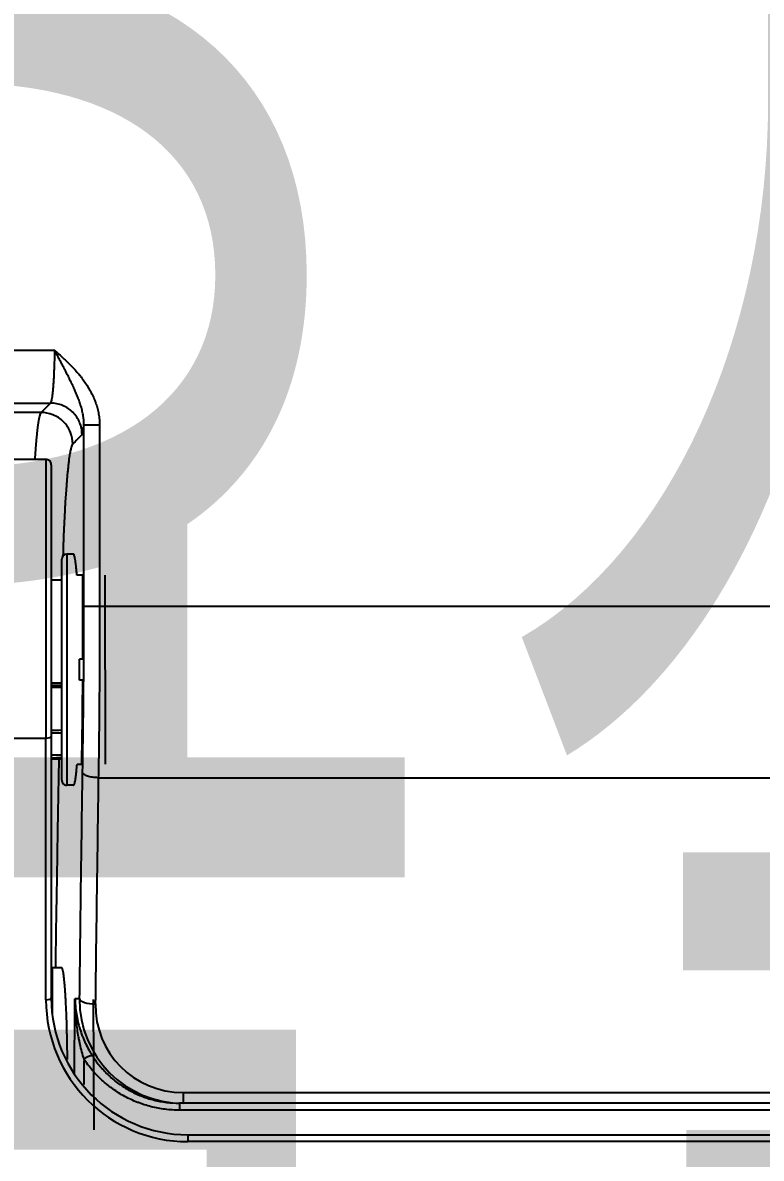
# Model space of a CAD drawing. Header units: millimetres. Extents: x -33000 to 294000, y 0 to 42408.
# Drawn here: x 231521.4 to 231591.7, y 17644.1 to 17752.1 of the extents above; entities that cross this region are included whole.
import ezdxf
from ezdxf.enums import TextEntityAlignment as Align

# ---------------------------------------------------------------- set-up
doc = ezdxf.new("R2010")
doc.units = ezdxf.units.MM
doc.header["$LTSCALE"] = 50
doc.layers.add('arch', color=8, linetype='Continuous')
doc.layers.add('실명', color=9, linetype='Continuous')
doc.styles.add('FORTELINE', font='malgun.ttf')

# ---------------------------------------------------------------- blocks, each defined once
blk = doc.blocks.new('A$C154C3404')
at = {"linetype": 'Continuous'}
for p, q in [((-204.01, 157.6), (-204.01, 193.32)), ((-199.55, 158.05), (-199.55, 192.7)), ((-198.65, 191.82), (-198.65, 157.16)), ((-199.55, 158.05), (-198.65, 157.16)), ((-252.38, 157), (-256.88, 157)), ((-255.41, 157.6), (-230.53, 157.6)), ((-230.36, 157.1), (-255.25, 157.1)), ((-252.38, 156.11), (-252.38, 157)), ((-232.51, 157.1), (-232.5, 156.1)), ((-204.01, 157.6), (-230.53, 157.6)), ((-204.51, 157.1), (-230.36, 157.1)), ((-215.51, 156.1), (-215.51, 157.1)), ((-235.01, 154.98), (-235.01, 155.6)), ((-213.01, 155.6), (-235.01, 155.6)), ((-234.51, 156.1), (-213.51, 156.1)), ((-213.01, 154.99), (-213.01, 155.6)), ((-267.78, 153.01), (-255.38, 153.09)), ((-215.01, 151.99), (-233.01, 151.97)), ((-265.92, -144.9), (-265.92, 144.9)), ((-265.25, 144.9), (-265.92, 144.9)), ((-265.25, 144.55), (-265.25, 144.9)), ((-268.25, 144.1), (-268.91, 144.1)), ((-268.91, -144.1), (-268.91, 144.1)), ((-268.25, 144.1), (-268.25, -144.1)), ((-265.25, -144.55), (-265.25, 144.55)), ((-264.24, 144.55), (-265.25, 144.55)), ((-264.24, 144.55), (-264.24, -144.55))]:
    blk.add_line(p, q, dxfattribs=at)
for centre, start, end in [((-252.88, 157), 0, 11.7773), ((-204.51, 157.6), 270, 0), ((-234.51, 155.6), 90, 180), ((-213.51, 155.6), 0, 90)]:
    blk.add_arc(centre, 0.5, start, end, dxfattribs=at)
for centre, major_axis, ratio, start_param, end_param in [((-255.41, 144.1), (-13.5, 0), 1, 4.712389, 6.283185), ((-255.25, 144.1), (-13, 0), 1, 4.712389, 6.283185), ((-255.25, 157.6), (0, -0.5), 0.325982, 4.712389, 6.283185), ((-230.36, 157.6), (0, -0.5), 0.325982, 4.712389, 6.283185), ((-255.25, 144.39), (-6.87, 7.39), 0.984122, 5.533672, 7.097085), ((-261.34, 153.98), (-0.544, 0.839), 0.254745, 3.188486, 4.548556), ((-255.32, 152.91), (-0.02, -1.5), 0.325964, 3.199207, 4.7161), ((-255.74, 144.39), (-5.8, 6.33), 0.981332, 5.539892, 7.103305)]:
    blk.add_ellipse(centre, major_axis=major_axis, ratio=ratio, start_param=start_param, end_param=end_param, dxfattribs=at)
for points, degree in [([(-230.53, 192.9), (-230.53, 181.13), (-230.53, 169.37), (-230.53, 157.6)], 3), ([(-193.66, 156.76), (-193.66, 168.35), (-193.66, 179.94), (-193.66, 191.53)], 3), ([(-202.55, 155.05), (-202.19, 155.05), (-201.43, 155.18), (-200.36, 155.87), (-199.68, 156.93), (-199.55, 157.7), (-199.55, 158.05)], 3), ([(-232.41, 156.1), (-232.41, 156.43), (-232.41, 156.77), (-232.42, 157.1)], 3), ([(-232.12, 157.1), (-232.12, 156.77), (-232.12, 156.43), (-232.11, 156.1)], 3), ([(-230.04, 156.1), (-230.04, 156.43), (-230.04, 156.77), (-230.04, 157.1)], 3), ([(-229.76, 157.1), (-229.76, 156.77), (-229.75, 156.43), (-229.75, 156.1)], 3), ([(-225.72, 156.1), (-225.72, 156.43), (-225.72, 156.77), (-225.72, 157.1)], 3), ([(-225.51, 157.1), (-225.51, 156.77), (-225.5, 156.43), (-225.5, 156.1)], 3), ([(-225.5, 156.1), (-225.5, 156.43), (-225.51, 156.77), (-225.51, 157.1)], 3), ([(-225.25, 157.1), (-225.25, 156.77), (-225.25, 156.43), (-225.25, 156.1)], 3), ([(-255.33, 154.4), (-255.32, 154.53), (-255.32, 154.66), (-255.32, 154.79)], 3), ([(-255.32, 154.79), (-255.32, 154.8), (-255.32, 154.82), (-255.32, 154.84)], 3), ([(-233.01, 154.64), (-233.01, 154.49), (-233.01, 154.34), (-233.01, 154.19)], 3), ([(-215.01, 154.08), (-215.01, 154.28), (-215.01, 154.47), (-215.01, 154.66)], 3), ([(-261.04, 153.98), (-261.86, 153.99), (-262.67, 154), (-263.48, 154.01)], 3), ([(-225.01, 154.41), (-224.67, 154.41), (-224.01, 154.41), (-223.34, 154.41), (-223.01, 154.42)], 3), ([(-225.01, 154.1), (-225.01, 154.2), (-225.01, 154.31), (-225.01, 154.41)], 3), ([(-223.01, 154.09), (-223.01, 154.2), (-223.01, 154.31), (-223.01, 154.42)], 3), ([(-217.99, 154.08), (-217, 154.08), (-216, 154.08), (-215.01, 154.08)], 3), ([(-217.99, 154), (-212.24, 154), (-206.49, 154), (-200.74, 153.99)], 3), ([(-234.29, 152.62), (-234.29, -152.62)], 1), ([(-200.74, 152.5), (-206.49, 152.5), (-212.24, 152.51), (-217.99, 152.5)], 3), ([(-217.99, -152.51), (-217.99, 152.5)], 1)]:
    blk.add_open_spline(points, degree=degree, dxfattribs=at)
for points, knots in [([(-164.95, 191.47), (-162.15, 191.25), (-159.37, 190.99), (-153.82, 190.38), (-151.05, 190.03), (-145.55, 189.23), (-142.81, 188.78), (-137.35, 187.77), (-134.63, 187.21), (-129.22, 185.98), (-126.53, 185.31), (-121.17, 183.83), (-118.51, 183.03), (-114.54, 181.72), (-113.22, 181.27), (-110.59, 180.32), (-109.27, 179.83), (-107.31, 179.06), (-106.34, 178.66), (-105.36, 178.26), (-104.87, 178.06), (-104.71, 177.99), (-104.39, 177.85), (-102.93, 177.23), (-101.48, 176.58), (-98.94, 175.4), (-96.42, 174.18), (-92.72, 172.22), (-90.3, 170.82), (-87.9, 169.39), (-86.72, 168.65), (-84.38, 167.12), (-83.23, 166.33), (-80.95, 164.71), (-79.82, 163.87), (-78.16, 162.58), (-77.33, 161.92), (-76.38, 161.13), (-75.97, 160.8), (-75.7, 160.57), (-75.57, 160.45), (-74.36, 159.42), (-73.31, 158.49), (-71.25, 156.58), (-70.25, 155.6), (-68.3, 153.61), (-67.35, 152.6), (-65.5, 150.52), (-64.61, 149.46), (-62.86, 147.31), (-62.01, 146.21), (-60.37, 143.97), (-59.57, 142.83), (-58.42, 141.08), (-58.04, 140.5), (-57.3, 139.31), (-56.93, 138.71), (-56.22, 137.51), (-55.86, 136.9), (-55.17, 135.68), (-54.83, 135.06), (-54.41, 134.29), (-54.33, 134.13), (-54.16, 133.82), (-54.08, 133.67), (-53.83, 133.2), (-53.34, 132.26), (-52.86, 131.32), (-51.92, 129.43), (-51.32, 128.16), (-50.16, 125.61), (-49.6, 124.33), (-47.98, 120.47), (-46.99, 117.86), (-45.12, 112.61), (-44.26, 109.96), (-42.64, 104.62), (-41.9, 101.93), (-40.5, 96.52), (-39.86, 93.8), (-39.1, 90.38), (-38.88, 89.35), (-38.67, 88.32), (-38.52, 87.63), (-38.45, 87.29), (-38.11, 85.57), (-37.84, 84.19), (-37.06, 80.06), (-36.59, 77.31), (-35.71, 71.8), (-35.3, 69.05), (-34.18, 60.78), (-33.56, 55.27), (-32.76, 46.99), (-32.52, 44.23), (-32.09, 38.72), (-31.9, 35.96), (-31.39, 27.68), (-30.91, 16.63), (-30.77, 5.58), (-30.77, -5.48), (-30.84, -11.01), (-31.15, -22.07), (-31.39, -27.61), (-31.89, -35.91), (-32.08, -38.68), (-32.52, -44.22), (-32.76, -46.99), (-33.29, -52.53), (-33.58, -55.3), (-34.06, -59.46), (-34.23, -60.84), (-34.57, -63.62), (-34.75, -65), (-35.7, -71.93), (-36.57, -77.45), (-38.12, -85.67), (-38.67, -88.41), (-39.87, -93.85), (-40.51, -96.56), (-41.9, -101.96), (-42.65, -104.65), (-44.27, -109.99), (-45.14, -112.65), (-46.19, -115.63), (-46.31, -115.96), (-46.55, -116.62), (-46.67, -116.95), (-47.03, -117.93), (-47.78, -119.9), (-48.56, -121.85), (-50.18, -125.71), (-51.33, -128.24), (-52.88, -131.36), (-53.19, -131.98), (-53.83, -133.21), (-54.16, -133.83), (-55.15, -135.66), (-55.84, -136.87), (-56.91, -138.67), (-57.27, -139.26), (-58.01, -140.45), (-58.39, -141.03), (-59.54, -142.78), (-60.34, -143.93), (-61.59, -145.63), (-62.01, -146.2), (-62.55, -146.89), (-62.66, -147.03), (-62.87, -147.31), (-63.2, -147.73), (-64.41, -149.24), (-65.55, -150.57), (-67.41, -152.66), (-68.36, -153.67), (-70.3, -155.66), (-71.3, -156.63), (-73.33, -158.51), (-74.37, -159.43), (-76.48, -161.23), (-77.55, -162.11), (-79.74, -163.81), (-80.86, -164.64), (-83.13, -166.26), (-84.28, -167.05), (-86.03, -168.2), (-86.92, -168.77), (-87.96, -169.42), (-88.41, -169.69), (-88.71, -169.88), (-88.86, -169.97), (-90.22, -170.78), (-91.44, -171.48), (-93.89, -172.84), (-96.36, -174.14), (-98.86, -175.36), (-102.64, -177.13), (-105.19, -178.22), (-110.35, -180.26), (-112.96, -181.2), (-118.24, -182.95), (-120.9, -183.76), (-124.93, -184.87), (-126.28, -185.23), (-128.32, -185.74), (-129, -185.91), (-130.02, -186.16), (-130.36, -186.24), (-131.04, -186.4), (-132.75, -186.79), (-134.46, -187.16), (-136.52, -187.59), (-137.21, -187.73), (-138.58, -187.99), (-139.27, -188.13), (-142.71, -188.76), (-145.48, -189.22), (-151.01, -190.03), (-153.79, -190.38), (-157.97, -190.84), (-159.36, -190.98), (-162.15, -191.24), (-163.55, -191.36), (-164.94, -191.47)], [0, 0, 0, 0, 0.015625, 0.015625, 0.03125, 0.03125, 0.046875, 0.046875, 0.0625, 0.0625, 0.078125, 0.078125, 0.09375, 0.09375, 0.101562, 0.101562, 0.109375, 0.109375, 0.113281, 0.115234, 0.115234, 0.116211, 0.116211, 0.117187, 0.125, 0.125, 0.132812, 0.140625, 0.148437, 0.148437, 0.15625, 0.15625, 0.164062, 0.164062, 0.171875, 0.171875, 0.175781, 0.177734, 0.178711, 0.178711, 0.179687, 0.179687, 0.1875, 0.1875, 0.195312, 0.195312, 0.203125, 0.203125, 0.210937, 0.210937, 0.21875, 0.21875, 0.226562, 0.226562, 0.230469, 0.230469, 0.234375, 0.234375, 0.238281, 0.238281, 0.242187, 0.242187, 0.243164, 0.243164, 0.244141, 0.244141, 0.246094, 0.25, 0.25, 0.257812, 0.257812, 0.265625, 0.265625, 0.28125, 0.28125, 0.296875, 0.296875, 0.3125, 0.3125, 0.328125, 0.328125, 0.332031, 0.333984, 0.333984, 0.335937, 0.335937, 0.34375, 0.34375, 0.359375, 0.359375, 0.375, 0.375, 0.40625, 0.40625, 0.421875, 0.421875, 0.4375, 0.4375, 0.46875, 0.5, 0.5, 0.53125, 0.53125, 0.5625, 0.5625, 0.578125, 0.578125, 0.59375, 0.59375, 0.609375, 0.609375, 0.617187, 0.617187, 0.625, 0.625, 0.65625, 0.65625, 0.671875, 0.671875, 0.6875, 0.6875, 0.703125, 0.703125, 0.71875, 0.71875, 0.720703, 0.720703, 0.722656, 0.722656, 0.726562, 0.734375, 0.734375, 0.75, 0.75, 0.753906, 0.753906, 0.757812, 0.757812, 0.765625, 0.765625, 0.769531, 0.769531, 0.773437, 0.773437, 0.78125, 0.78125, 0.785156, 0.785156, 0.786133, 0.786133, 0.787109, 0.789062, 0.796875, 0.796875, 0.804687, 0.804687, 0.8125, 0.8125, 0.820312, 0.820312, 0.828125, 0.828125, 0.835937, 0.835937, 0.84375, 0.84375, 0.847656, 0.849609, 0.850586, 0.850586, 0.851562, 0.851562, 0.859375, 0.859375, 0.867187, 0.875, 0.875, 0.890625, 0.890625, 0.90625, 0.90625, 0.921875, 0.921875, 0.929687, 0.929687, 0.933594, 0.933594, 0.935547, 0.935547, 0.9375, 0.945312, 0.945312, 0.949219, 0.949219, 0.953125, 0.953125, 0.96875, 0.96875, 0.984375, 0.984375, 0.992187, 0.992187, 1, 1, 1, 1]), ([(-165.06, -189.98), (-162.29, -189.76), (-159.52, -189.5), (-154.01, -188.9), (-151.26, -188.55), (-145.78, -187.75), (-143.05, -187.3), (-137.61, -186.3), (-134.9, -185.74), (-129.5, -184.51), (-126.81, -183.84), (-122.79, -182.73), (-121.46, -182.34), (-119.79, -181.84), (-119.46, -181.74), (-118.79, -181.53), (-117.8, -181.22), (-116.81, -180.9), (-113.51, -179.81), (-110.9, -178.87), (-105.74, -176.83), (-103.2, -175.74), (-99.44, -173.99), (-96.95, -172.77), (-94.49, -171.47), (-92.06, -170.13), (-90.86, -169.43), (-89.51, -168.62), (-89.36, -168.53), (-89.06, -168.35), (-88.62, -168.07), (-87.58, -167.43), (-86.71, -166.87), (-84.97, -165.72), (-83.83, -164.94), (-81.58, -163.33), (-80.48, -162.5), (-78.31, -160.81), (-77.24, -159.94), (-75.15, -158.15), (-74.13, -157.24), (-72.12, -155.36), (-71.14, -154.4), (-69.21, -152.42), (-68.27, -151.41), (-66.43, -149.34), (-65.54, -148.28), (-64.44, -146.92), (-64.23, -146.64), (-63.9, -146.23), (-63.8, -146.09), (-63.58, -145.81), (-63.05, -145.12), (-62.53, -144.42), (-61.3, -142.73), (-60.51, -141.59), (-59, -139.27), (-58.27, -138.09), (-56.87, -135.71), (-56.2, -134.51), (-54.89, -132.08), (-54.26, -130.85), (-52.44, -127.14), (-51.3, -124.62), (-49.71, -120.78), (-48.94, -118.85), (-48.21, -116.9), (-47.91, -116.08), (-47.85, -115.92), (-47.73, -115.59), (-47.56, -115.1), (-47.38, -114.61), (-46.35, -111.66), (-45.49, -109.02), (-43.9, -103.71), (-43.17, -101.05), (-41.8, -95.69), (-41.17, -93), (-39.99, -87.6), (-39.45, -84.89), (-38.44, -79.45), (-37.73, -75.36), (-37, -70.57), (-36.66, -68.17), (-36.51, -67.14), (-36.42, -66.45), (-36.37, -66.11), (-35.96, -63.01), (-35.28, -57.52), (-34.7, -52.02), (-34.18, -46.53), (-33.94, -43.78), (-33.52, -38.29), (-33.33, -35.55), (-32.83, -27.31), (-32.6, -21.83), (-32.29, -10.86), (-32.22, -5.37), (-32.22, 5.59), (-32.29, 11.07), (-32.6, 22.02), (-32.84, 27.5), (-33.34, 35.71), (-33.53, 38.45), (-33.95, 43.92), (-34.19, 46.65), (-34.98, 54.86), (-35.59, 60.32), (-36.7, 68.52), (-37.1, 71.25), (-37.97, 76.71), (-38.43, 79.44), (-39.2, 83.53), (-39.46, 84.9), (-39.8, 86.6), (-39.87, 86.95), (-40.01, 87.63), (-40.23, 88.65), (-41.03, 92.39), (-41.82, 95.77), (-43.2, 101.14), (-43.93, 103.8), (-45.52, 109.1), (-46.37, 111.73), (-48.21, 116.94), (-49.19, 119.53), (-50.78, 123.36), (-51.88, 125.91), (-53.07, 128.42), (-53.99, 130.3), (-54.46, 131.23), (-55.03, 132.32), (-55.27, 132.78), (-55.44, 133.09), (-55.52, 133.24), (-56.26, 134.63), (-56.95, 135.85), (-58.01, 137.64), (-58.37, 138.24), (-59.1, 139.42), (-59.48, 140), (-60.61, 141.73), (-61.4, 142.87), (-63.02, 145.09), (-63.86, 146.19), (-65.58, 148.33), (-66.47, 149.38), (-68.3, 151.44), (-69.24, 152.45), (-71.17, 154.43), (-72.16, 155.4), (-74.19, 157.29), (-75.23, 158.22), (-76.43, 159.24), (-76.57, 159.36), (-76.83, 159.58), (-76.97, 159.69), (-77.37, 160.03), (-78.18, 160.7), (-79, 161.35), (-80.65, 162.63), (-81.77, 163.46), (-84.03, 165.08), (-85.17, 165.86), (-87.49, 167.37), (-88.66, 168.11), (-91.04, 169.53), (-93.43, 170.91), (-97.11, 172.85), (-99.61, 174.07), (-102.13, 175.24), (-103.4, 175.81), (-104.85, 176.42), (-105.01, 176.49), (-105.33, 176.63), (-105.49, 176.7), (-105.98, 176.9), (-106.94, 177.3), (-107.91, 177.69), (-109.86, 178.45), (-111.16, 178.94), (-113.77, 179.88), (-115.07, 180.33), (-119.01, 181.62), (-121.65, 182.42), (-126.97, 183.88), (-129.63, 184.54), (-135, 185.76), (-137.7, 186.31), (-143.11, 187.31), (-145.83, 187.75), (-151.29, 188.55), (-154.03, 188.9), (-159.53, 189.5), (-162.29, 189.76), (-165.06, 189.98)], [0, 0, 0, 0, 0.015625, 0.015625, 0.03125, 0.03125, 0.046875, 0.046875, 0.0625, 0.0625, 0.078125, 0.078125, 0.085938, 0.085938, 0.087891, 0.087891, 0.089844, 0.09375, 0.09375, 0.109375, 0.109375, 0.125, 0.125, 0.132812, 0.140625, 0.140625, 0.148437, 0.148437, 0.149414, 0.149414, 0.150391, 0.152344, 0.15625, 0.15625, 0.164062, 0.164062, 0.171875, 0.171875, 0.179687, 0.179687, 0.1875, 0.1875, 0.195312, 0.195312, 0.203125, 0.203125, 0.210938, 0.210938, 0.212891, 0.212891, 0.213867, 0.213867, 0.214844, 0.21875, 0.21875, 0.226563, 0.226563, 0.234375, 0.234375, 0.242188, 0.242188, 0.25, 0.25, 0.265625, 0.265625, 0.273438, 0.277344, 0.277344, 0.27832, 0.27832, 0.279297, 0.28125, 0.28125, 0.296875, 0.296875, 0.3125, 0.3125, 0.328125, 0.328125, 0.34375, 0.34375, 0.359375, 0.367188, 0.371094, 0.373047, 0.373047, 0.375, 0.375, 0.390625, 0.40625, 0.40625, 0.421875, 0.421875, 0.4375, 0.4375, 0.46875, 0.46875, 0.5, 0.5, 0.53125, 0.53125, 0.5625, 0.5625, 0.578125, 0.578125, 0.59375, 0.59375, 0.625, 0.625, 0.640625, 0.640625, 0.65625, 0.65625, 0.664063, 0.664063, 0.666016, 0.666016, 0.667969, 0.671875, 0.6875, 0.6875, 0.703125, 0.703125, 0.71875, 0.71875, 0.734375, 0.734375, 0.742188, 0.75, 0.75, 0.753906, 0.755859, 0.756836, 0.756836, 0.757813, 0.757813, 0.765625, 0.765625, 0.769531, 0.769531, 0.773438, 0.773438, 0.78125, 0.78125, 0.789063, 0.789063, 0.796875, 0.796875, 0.804688, 0.804688, 0.8125, 0.8125, 0.820313, 0.820313, 0.821289, 0.821289, 0.822266, 0.822266, 0.824219, 0.828125, 0.828125, 0.835938, 0.835938, 0.84375, 0.84375, 0.851563, 0.851563, 0.859375, 0.867188, 0.875, 0.875, 0.882813, 0.882813, 0.883789, 0.883789, 0.884766, 0.884766, 0.886719, 0.890625, 0.890625, 0.898438, 0.898438, 0.90625, 0.90625, 0.921875, 0.921875, 0.9375, 0.9375, 0.953125, 0.953125, 0.96875, 0.96875, 0.984375, 0.984375, 1, 1, 1, 1]), ([(-203.97, 158.63), (-203.96, 158.63), (-203.93, 158.63), (-203.88, 158.63), (-203.81, 158.62), (-203.74, 158.62), (-203.67, 158.61), (-203.6, 158.61), (-203.53, 158.6), (-203.46, 158.6), (-203.39, 158.59), (-203.32, 158.59), (-203.26, 158.58), (-203.19, 158.58), (-203.12, 158.57), (-203.06, 158.57), (-202.99, 158.56), (-202.93, 158.56), (-202.86, 158.55), (-202.8, 158.55), (-202.74, 158.54), (-202.67, 158.54), (-202.61, 158.53), (-202.55, 158.53), (-202.49, 158.52), (-202.42, 158.52), (-202.36, 158.51), (-202.3, 158.51), (-202.24, 158.5), (-202.18, 158.5), (-202.12, 158.49), (-202.07, 158.49), (-202.01, 158.48), (-201.95, 158.48), (-201.89, 158.47), (-201.84, 158.46), (-201.78, 158.46), (-201.73, 158.45), (-201.67, 158.45), (-201.62, 158.44), (-201.56, 158.44), (-201.51, 158.43), (-201.46, 158.43), (-201.4, 158.42), (-201.35, 158.41), (-201.3, 158.41), (-201.25, 158.4), (-201.2, 158.4), (-201.15, 158.39), (-201.1, 158.39), (-201.06, 158.38), (-201.01, 158.37), (-200.96, 158.37), (-200.92, 158.36), (-200.87, 158.36), (-200.83, 158.35), (-200.78, 158.34), (-200.74, 158.34), (-200.7, 158.33), (-200.65, 158.33), (-200.61, 158.32), (-200.57, 158.32), (-200.53, 158.31), (-200.49, 158.3), (-200.45, 158.3), (-200.41, 158.29), (-200.38, 158.28), (-200.34, 158.28), (-200.3, 158.27), (-200.27, 158.27), (-200.23, 158.26), (-200.2, 158.25), (-200.17, 158.25), (-200.14, 158.24), (-200.1, 158.23), (-200.07, 158.23), (-200.04, 158.22), (-200.01, 158.22), (-199.98, 158.21), (-199.96, 158.2), (-199.93, 158.2), (-199.9, 158.19), (-199.88, 158.18), (-199.85, 158.18), (-199.83, 158.17), (-199.81, 158.16), (-199.78, 158.16), (-199.76, 158.15), (-199.74, 158.14), (-199.72, 158.14), (-199.7, 158.13), (-199.69, 158.12), (-199.67, 158.12), (-199.65, 158.11), (-199.64, 158.1), (-199.62, 158.1), (-199.61, 158.09), (-199.6, 158.08), (-199.58, 158.08), (-199.57, 158.07), (-199.56, 158.06), (-199.55, 158.06), (-199.55, 158.05), (-199.55, 158.05)], [0, 0, 0, 0, 0.003521, 0.012494, 0.021487, 0.0305, 0.039533, 0.048586, 0.057659, 0.066752, 0.075865, 0.084999, 0.094152, 0.103325, 0.112518, 0.121732, 0.130965, 0.140219, 0.149492, 0.158786, 0.168099, 0.177433, 0.186786, 0.19616, 0.205554, 0.214967, 0.224401, 0.233855, 0.243329, 0.252823, 0.262337, 0.271871, 0.281425, 0.290999, 0.300593, 0.310207, 0.319841, 0.329495, 0.339169, 0.348863, 0.358578, 0.368312, 0.378066, 0.387841, 0.397635, 0.40745, 0.417284, 0.427139, 0.437013, 0.446908, 0.456823, 0.466757, 0.476712, 0.486687, 0.496682, 0.506697, 0.516732, 0.526786, 0.536861, 0.546956, 0.557072, 0.567207, 0.577362, 0.587537, 0.597732, 0.607947, 0.618183, 0.628438, 0.638713, 0.649009, 0.659324, 0.66966, 0.680015, 0.690391, 0.700786, 0.711202, 0.721638, 0.732094, 0.742569, 0.753065, 0.763581, 0.774117, 0.784673, 0.795249, 0.805845, 0.816461, 0.827097, 0.837753, 0.848429, 0.859125, 0.869842, 0.880578, 0.891334, 0.902111, 0.912907, 0.923724, 0.93456, 0.945417, 0.956293, 0.96719, 0.978107, 0.989043, 1, 1, 1, 1]), ([(-232.5, 156.38), (-232.6, 156.38), (-233.34, 156.39), (-234.73, 156.42), (-236.68, 156.45), (-238.63, 156.49), (-240.58, 156.52), (-242.54, 156.55), (-244.51, 156.58), (-246.49, 156.62), (-248.47, 156.65), (-250.45, 156.68), (-251.78, 156.7), (-252.44, 156.71)], [0, 0, 0, 0, 0.014537, 0.111755, 0.209267, 0.307073, 0.405173, 0.503569, 0.602261, 0.70125, 0.800535, 0.900119, 1, 1, 1, 1]), ([(-201.65, 154.17), (-201.45, 154.17), (-201.26, 154.19), (-200.87, 154.26), (-200.68, 154.32), (-200.32, 154.47), (-200.15, 154.56), (-199.82, 154.78), (-199.67, 154.91), (-199.39, 155.19), (-199.27, 155.34), (-199.05, 155.66), (-198.96, 155.84), (-198.8, 156.2), (-198.75, 156.39), (-198.67, 156.77), (-198.65, 156.97), (-198.65, 157.16)], [0, 0, 0, 0, 0.125, 0.125, 0.25, 0.25, 0.375, 0.375, 0.5, 0.5, 0.625, 0.625, 0.75, 0.75, 0.875, 0.875, 1, 1, 1, 1]), ([(-193.65, 156.76), (-193.66, 156.76), (-193.66, 156.76), (-193.66, 156.75), (-193.66, 156.75), (-193.66, 156.75), (-193.66, 156.75), (-193.66, 156.75), (-193.66, 156.75), (-193.66, 156.75), (-193.66, 156.75), (-193.66, 156.75), (-193.67, 156.75), (-193.67, 156.74), (-193.68, 156.73), (-193.69, 156.72), (-193.71, 156.7), (-193.73, 156.68), (-193.77, 156.63), (-193.8, 156.59), (-193.89, 156.49), (-193.95, 156.43), (-194.13, 156.23), (-194.25, 156.09), (-194.49, 155.83), (-194.61, 155.7), (-194.86, 155.45), (-194.98, 155.32), (-195.24, 155.07), (-195.37, 154.95), (-195.63, 154.71), (-195.77, 154.59), (-195.98, 154.42), (-196.04, 154.37), (-196.18, 154.25), (-196.25, 154.2), (-196.47, 154.04), (-196.61, 153.93), (-196.91, 153.73), (-197.05, 153.64), (-197.36, 153.46), (-197.51, 153.37), (-197.82, 153.21), (-197.98, 153.13), (-198.23, 153.02), (-198.35, 152.97), (-198.48, 152.92), (-198.56, 152.89), (-198.6, 152.88), (-198.82, 152.8), (-198.99, 152.75), (-199.33, 152.66), (-199.5, 152.62), (-199.85, 152.56), (-200.03, 152.54), (-200.38, 152.5), (-200.56, 152.5), (-200.74, 152.5)], [0, 0, 0, 0, 0.000977, 0.000977, 0.001465, 0.001587, 0.001587, 0.001617, 0.001617, 0.001648, 0.001709, 0.001953, 0.001953, 0.003906, 0.003906, 0.007812, 0.007812, 0.015625, 0.015625, 0.03125, 0.03125, 0.0625, 0.0625, 0.125, 0.125, 0.1875, 0.1875, 0.25, 0.25, 0.3125, 0.3125, 0.375, 0.375, 0.40625, 0.40625, 0.4375, 0.4375, 0.5, 0.5, 0.5625, 0.5625, 0.625, 0.625, 0.6875, 0.6875, 0.71875, 0.734375, 0.734375, 0.75, 0.75, 0.8125, 0.8125, 0.875, 0.875, 0.9375, 0.9375, 1, 1, 1, 1]), ([(-200.73, 153.99), (-200.57, 153.99), (-200.41, 154), (-200.17, 154.02), (-200.09, 154.03), (-199.94, 154.05), (-199.86, 154.06), (-199.62, 154.1), (-199.47, 154.13), (-199.24, 154.19), (-199.16, 154.21), (-199.01, 154.25), (-198.93, 154.28), (-198.78, 154.32), (-198.71, 154.35), (-198.56, 154.4), (-198.48, 154.42), (-198.26, 154.51), (-198.11, 154.56), (-197.89, 154.65), (-197.82, 154.68), (-197.67, 154.75), (-197.6, 154.78), (-197.39, 154.87), (-197.24, 154.94), (-196.95, 155.07), (-196.81, 155.14), (-196.6, 155.24), (-196.52, 155.28), (-196.38, 155.35), (-196.31, 155.38), (-196.1, 155.49), (-195.95, 155.56), (-195.74, 155.67), (-195.67, 155.71), (-195.52, 155.78), (-195.45, 155.82), (-195.24, 155.93), (-195.09, 156), (-194.81, 156.16), (-194.66, 156.23), (-194.38, 156.38), (-194.23, 156.46), (-194.02, 156.57), (-193.94, 156.61), (-193.84, 156.67), (-193.8, 156.69), (-193.74, 156.72), (-193.73, 156.72), (-193.7, 156.74), (-193.69, 156.74), (-193.68, 156.75), (-193.67, 156.75), (-193.67, 156.75), (-193.67, 156.75), (-193.67, 156.75), (-193.67, 156.75), (-193.67, 156.76), (-193.66, 156.76), (-193.66, 156.76), (-193.66, 156.76), (-193.66, 156.76), (-193.65, 156.76)], [0, 0, 0, 0, 0.0625, 0.0625, 0.09375, 0.09375, 0.125, 0.125, 0.1875, 0.1875, 0.21875, 0.21875, 0.25, 0.25, 0.28125, 0.28125, 0.3125, 0.3125, 0.375, 0.375, 0.40625, 0.40625, 0.4375, 0.4375, 0.5, 0.5, 0.5625, 0.5625, 0.59375, 0.59375, 0.625, 0.625, 0.6875, 0.6875, 0.71875, 0.71875, 0.75, 0.75, 0.8125, 0.8125, 0.875, 0.875, 0.9375, 0.9375, 0.96875, 0.96875, 0.984375, 0.984375, 0.992188, 0.992188, 0.996094, 0.996094, 0.998047, 0.998047, 0.998169, 0.998169, 0.998291, 0.998291, 0.998535, 0.999023, 0.999023, 1, 1, 1, 1]), ([(-198.65, 157.16), (-198.64, 157.15), (-198.62, 157.13), (-198.55, 157.1), (-198.51, 157.09), (-198.4, 157.06), (-198.34, 157.04), (-198.2, 157.02), (-198.12, 157), (-197.94, 156.98), (-197.85, 156.97), (-197.65, 156.94), (-197.55, 156.93), (-197.33, 156.91), (-197.21, 156.9), (-196.97, 156.88), (-196.85, 156.87), (-196.6, 156.86), (-196.47, 156.85), (-196.22, 156.83), (-196.09, 156.83), (-195.82, 156.82), (-195.69, 156.81), (-195.43, 156.8), (-195.29, 156.79), (-194.9, 156.78), (-194.64, 156.77), (-194.14, 156.77), (-193.89, 156.76), (-193.66, 156.76)], [0, 0, 0, 0, 0.0625, 0.0625, 0.125, 0.125, 0.1875, 0.1875, 0.25, 0.25, 0.3125, 0.3125, 0.375, 0.375, 0.4375, 0.4375, 0.5, 0.5, 0.5625, 0.5625, 0.625, 0.625, 0.6875, 0.6875, 0.75, 0.75, 0.875, 0.875, 1, 1, 1, 1]), ([(-261.09, 155.56), (-261.07, 155.56), (-261.05, 155.56), (-260.72, 155.56), (-260.1, 155.57), (-259.5, 155.58), (-259.04, 155.59), (-258.86, 155.59), (-258.67, 155.6), (-258.59, 155.6), (-258.56, 155.6), (-258.45, 155.6), (-258.37, 155.6), (-258.01, 155.61), (-257.72, 155.62), (-257.17, 155.64), (-256.9, 155.65), (-256.37, 155.67), (-256.12, 155.68), (-255.84, 155.7), (-255.81, 155.7), (-255.75, 155.7), (-255.65, 155.71), (-255.57, 155.71), (-255.39, 155.72), (-255.27, 155.73), (-254.94, 155.75), (-254.73, 155.76), (-254.33, 155.79), (-254.14, 155.8), (-253.92, 155.82), (-253.88, 155.83), (-253.79, 155.83), (-253.75, 155.84), (-253.63, 155.85), (-253.55, 155.86), (-253.33, 155.88), (-253.06, 155.91), (-252.85, 155.94), (-252.72, 155.97), (-252.67, 155.98), (-252.62, 155.99), (-252.61, 155.99), (-252.6, 156), (-252.57, 156), (-252.56, 156.01), (-252.48, 156.03), (-252.44, 156.05), (-252.39, 156.08), (-252.38, 156.09), (-252.38, 156.11)], [0, 0, 0, 0, 0.003718, 0.003718, 0.070713, 0.137708, 0.137708, 0.171206, 0.17958, 0.17958, 0.187954, 0.187954, 0.204703, 0.204703, 0.271698, 0.271698, 0.338693, 0.338693, 0.405688, 0.405688, 0.414062, 0.414062, 0.422437, 0.439185, 0.439185, 0.472683, 0.472683, 0.539678, 0.539678, 0.606673, 0.606673, 0.623421, 0.623421, 0.64017, 0.64017, 0.673668, 0.673668, 0.740662, 0.807657, 0.807657, 0.841155, 0.849529, 0.849529, 0.857904, 0.857904, 0.874652, 0.874652, 0.941647, 0.941647, 1, 1, 1, 1]), ([(-213.01, 155.98), (-213.03, 155.99), (-213.07, 155.99), (-213.13, 155.99), (-213.17, 155.99), (-213.2, 155.99)], [0, 0, 0, 0, 0.33335, 0.666682, 1, 1, 1, 1]), ([(-202.55, 155.05), (-202.55, 155.05), (-202.55, 155.06), (-202.55, 155.06), (-202.56, 155.06), (-202.56, 155.07), (-202.57, 155.07), (-202.57, 155.08), (-202.58, 155.08), (-202.59, 155.08), (-202.59, 155.09), (-202.6, 155.09), (-202.6, 155.09), (-202.61, 155.1), (-202.62, 155.1), (-202.62, 155.11), (-202.63, 155.11), (-202.64, 155.11), (-202.65, 155.12), (-202.65, 155.12), (-202.66, 155.12), (-202.67, 155.13), (-202.68, 155.13), (-202.69, 155.14), (-202.7, 155.14), (-202.71, 155.14), (-202.72, 155.15), (-202.73, 155.15), (-202.73, 155.15), (-202.74, 155.16), (-202.76, 155.16), (-202.77, 155.16), (-202.78, 155.17), (-202.79, 155.17), (-202.8, 155.18), (-202.81, 155.18), (-202.82, 155.18), (-202.83, 155.19), (-202.84, 155.19), (-202.86, 155.19), (-202.87, 155.2), (-202.88, 155.2), (-202.89, 155.2), (-202.91, 155.21), (-202.92, 155.21), (-202.93, 155.22), (-202.95, 155.22), (-203.01, 155.24), (-203.13, 155.26), (-203.34, 155.31), (-203.57, 155.35), (-203.84, 155.39), (-204.13, 155.43), (-204.45, 155.47), (-204.8, 155.5), (-205.22, 155.55), (-205.71, 155.59), (-206.3, 155.64), (-206.88, 155.68), (-207.44, 155.72), (-207.96, 155.76), (-208.51, 155.79), (-209.08, 155.82), (-209.68, 155.85), (-210.29, 155.88), (-210.92, 155.91), (-211.39, 155.93), (-211.69, 155.94), (-211.81, 155.94), (-211.92, 155.95), (-212.04, 155.95), (-212.16, 155.96), (-212.28, 155.96), (-212.4, 155.96), (-212.52, 155.97), (-212.64, 155.97), (-212.76, 155.98), (-212.89, 155.98), (-212.97, 155.98), (-213.01, 155.98)], [0, 0, 0, 0, 0.003412, 0.006821, 0.010227, 0.01363, 0.01703, 0.020427, 0.023821, 0.027212, 0.030601, 0.033986, 0.037369, 0.040748, 0.044125, 0.0475, 0.050871, 0.05424, 0.057607, 0.06097, 0.064332, 0.06769, 0.071047, 0.0744, 0.077752, 0.0811, 0.084447, 0.087791, 0.091133, 0.094473, 0.09781, 0.101145, 0.104478, 0.107809, 0.111138, 0.114465, 0.11779, 0.121112, 0.124433, 0.127752, 0.131069, 0.134384, 0.137697, 0.141009, 0.144318, 0.147626, 0.150933, 0.154237, 0.192347, 0.230438, 0.268563, 0.306777, 0.345068, 0.383323, 0.421594, 0.459933, 0.510938, 0.561875, 0.612871, 0.651116, 0.689316, 0.727523, 0.765792, 0.804097, 0.842347, 0.880594, 0.91889, 0.925666, 0.932438, 0.939206, 0.945971, 0.952733, 0.959492, 0.966248, 0.973002, 0.979754, 0.986504, 0.993252, 1, 1, 1, 1]), ([(-262.48, 154.9), (-262.07, 154.89), (-261.67, 154.89), (-259.29, 154.87), (-257.31, 154.85), (-255.32, 154.84)], [0, 0, 0, 0, 0.171242, 0.171242, 1, 1, 1, 1]), ([(-261.04, 153.98), (-260.82, 154.05), (-260.59, 154.12), (-260.13, 154.24), (-259.9, 154.3), (-259.55, 154.38), (-259.43, 154.4), (-259.19, 154.45), (-259.07, 154.47), (-258.72, 154.54), (-258.48, 154.58), (-258, 154.65), (-257.75, 154.68), (-257.27, 154.74), (-257.03, 154.76), (-256.54, 154.8), (-256.3, 154.81), (-255.93, 154.82), (-255.81, 154.83), (-255.63, 154.83), (-255.56, 154.83), (-255.47, 154.83), (-255.44, 154.83), (-255.4, 154.83), (-255.38, 154.83), (-255.36, 154.84), (-255.35, 154.84), (-255.34, 154.84), (-255.34, 154.84), (-255.34, 154.84), (-255.33, 154.84), (-255.33, 154.84), (-255.32, 154.84), (-255.32, 154.84)], [0, 0, 0, 0, 0.125, 0.125, 0.25, 0.25, 0.3125, 0.3125, 0.375, 0.375, 0.5, 0.5, 0.625, 0.625, 0.75, 0.75, 0.875, 0.875, 0.9375, 0.9375, 0.96875, 0.96875, 0.984375, 0.984375, 0.992188, 0.992188, 0.996094, 0.996094, 0.99707, 0.99707, 0.998047, 0.998047, 1, 1, 1, 1]), ([(-255.32, 154.84), (-255.32, 154.84), (-255.33, 154.84), (-255.34, 154.83), (-255.34, 154.83), (-255.34, 154.83), (-255.34, 154.83), (-255.34, 154.83), (-255.34, 154.83), (-255.35, 154.83), (-255.36, 154.83), (-255.38, 154.83), (-255.39, 154.83), (-255.44, 154.83), (-255.47, 154.83), (-255.56, 154.83), (-255.62, 154.83), (-255.74, 154.82), (-255.8, 154.82), (-255.92, 154.81), (-255.98, 154.8), (-256.28, 154.78), (-256.52, 154.75), (-257, 154.67), (-257.23, 154.62), (-257.7, 154.51), (-257.94, 154.45), (-258.4, 154.31), (-258.63, 154.23), (-258.92, 154.12), (-258.97, 154.09), (-259.09, 154.05), (-259.14, 154.02), (-259.31, 153.95), (-259.42, 153.9), (-259.75, 153.75), (-259.97, 153.64), (-260.28, 153.46), (-260.39, 153.4), (-260.59, 153.28), (-260.69, 153.22), (-260.79, 153.15)], [0, 0, 0, 0, 0.001953, 0.00293, 0.003418, 0.003418, 0.003662, 0.003662, 0.003906, 0.003906, 0.007812, 0.007812, 0.015625, 0.015625, 0.03125, 0.03125, 0.0625, 0.0625, 0.09375, 0.09375, 0.125, 0.125, 0.25, 0.25, 0.375, 0.375, 0.5, 0.5, 0.625, 0.625, 0.65625, 0.65625, 0.6875, 0.6875, 0.75, 0.75, 0.875, 0.875, 0.9375, 0.9375, 1, 1, 1, 1]), ([(-235.01, 154.98), (-235.01, 154.96), (-235, 154.95), (-234.95, 154.92), (-234.89, 154.89), (-234.78, 154.86), (-234.66, 154.83), (-234.58, 154.81), (-234.47, 154.8), (-234.45, 154.79), (-234.41, 154.79), (-234.38, 154.78), (-234.31, 154.77), (-234.26, 154.77), (-234.1, 154.75), (-233.87, 154.72), (-233.47, 154.68), (-233.17, 154.66), (-233.01, 154.64)], [0, 0, 0, 0, 0.125, 0.125, 0.25, 0.375, 0.375, 0.5, 0.5, 0.53125, 0.53125, 0.5625, 0.5625, 0.625, 0.625, 0.75, 0.875, 1, 1, 1, 1]), ([(-215.01, 154.66), (-214.85, 154.67), (-214.7, 154.68), (-214.41, 154.71), (-214.28, 154.72), (-214.12, 154.74), (-214.09, 154.74), (-214.03, 154.75), (-213.94, 154.76), (-213.86, 154.77), (-213.7, 154.79), (-213.51, 154.82), (-213.29, 154.86), (-213.18, 154.89), (-213.12, 154.91), (-213.1, 154.92), (-213.07, 154.93), (-213.07, 154.93), (-213.05, 154.94), (-213.05, 154.94), (-213.02, 154.96), (-213.01, 154.97), (-213.01, 154.99)], [0, 0, 0, 0, 0.125, 0.125, 0.25, 0.25, 0.28125, 0.28125, 0.3125, 0.375, 0.375, 0.5, 0.625, 0.75, 0.75, 0.8125, 0.8125, 0.84375, 0.84375, 0.875, 0.875, 1, 1, 1, 1]), ([(-201.65, 154.17), (-201.8, 154.31), (-202.1, 154.61), (-202.4, 154.91), (-202.55, 155.05)], [0, 0, 0, 0, 0.498903, 1, 1, 1, 1]), ([(-265.92, 144.9), (-265.92, 145.36), (-265.89, 145.81), (-265.78, 146.71), (-265.69, 147.15), (-265.53, 147.81), (-265.47, 148.03), (-265.38, 148.3), (-265.36, 148.36), (-265.33, 148.46), (-265.27, 148.63), (-265.21, 148.78), (-265.01, 149.31), (-264.82, 149.72), (-264.39, 150.5), (-264.16, 150.88), (-263.83, 151.33), (-263.77, 151.42), (-263.67, 151.56), (-263.63, 151.6), (-263.56, 151.69), (-263.39, 151.91), (-263.21, 152.12), (-262.76, 152.61), (-262.44, 152.91), (-261.77, 153.48), (-261.42, 153.74), (-261.04, 153.98)], [0, 0, 0, 0, 0.125, 0.125, 0.25, 0.25, 0.3125, 0.3125, 0.328125, 0.328125, 0.34375, 0.375, 0.375, 0.5, 0.5, 0.625, 0.625, 0.65625, 0.65625, 0.671875, 0.671875, 0.6875, 0.75, 0.75, 0.875, 0.875, 1, 1, 1, 1]), ([(-255.33, 154.4), (-251.74, 154.36), (-248.15, 154.32), (-240.98, 154.22), (-237.39, 154.17), (-233.81, 154.12)], [0, 0, 0, 0, 0.5, 0.5, 1, 1, 1, 1]), ([(-234.29, 152.62), (-234.29, 152.71), (-234.28, 152.81), (-234.27, 152.99), (-234.26, 153.09), (-234.24, 153.26), (-234.22, 153.35), (-234.18, 153.51), (-234.16, 153.58), (-234.12, 153.72), (-234.1, 153.78), (-234.04, 153.89), (-234.02, 153.94), (-233.96, 154.02), (-233.93, 154.05), (-233.87, 154.1), (-233.84, 154.11), (-233.81, 154.12)], [0, 0, 0, 0, 0.125, 0.125, 0.25, 0.25, 0.375, 0.375, 0.5, 0.5, 0.625, 0.625, 0.75, 0.75, 0.875, 0.875, 1, 1, 1, 1]), ([(-233.81, 154.12), (-233.49, 154.11), (-232.85, 154.1), (-232.21, 154.09), (-231.57, 154.08), (-231.25, 154.08), (-230.61, 154.07), (-230.28, 154.06), (-229.8, 154.06), (-229.64, 154.06), (-229.31, 154.05), (-229.15, 154.05), (-228.66, 154.05), (-228.33, 154.04), (-227.68, 154.03), (-227.35, 154.03), (-226.69, 154.03), (-226.03, 154.02), (-225.37, 154.02), (-224.86, 154.01), (-224.7, 154.01), (-224.36, 154.01), (-224.2, 154.01), (-223.7, 154.01), (-223.36, 154.01), (-222.69, 154.01), (-222.36, 154), (-221.69, 154), (-221.35, 154), (-220.68, 154), (-220.34, 154), (-219.67, 154), (-219, 154), (-218.33, 154), (-217.99, 154)], [0, 0, 0, 0, 0.0625, 0.125, 0.125, 0.1875, 0.1875, 0.25, 0.25, 0.28125, 0.28125, 0.3125, 0.3125, 0.375, 0.375, 0.4375, 0.4375, 0.5, 0.5625, 0.5625, 0.59375, 0.59375, 0.625, 0.625, 0.6875, 0.6875, 0.75, 0.75, 0.8125, 0.8125, 0.875, 0.875, 0.9375, 1, 1, 1, 1]), ([(-233.01, 154.19), (-232.68, 154.19), (-232.03, 154.18), (-231.37, 154.17), (-230.71, 154.16), (-230.38, 154.15), (-229.72, 154.14), (-229.39, 154.14), (-228.73, 154.13), (-228.39, 154.13), (-227.89, 154.12), (-227.72, 154.12), (-227.38, 154.12), (-227.22, 154.12), (-226.71, 154.11), (-226.37, 154.11), (-225.69, 154.1), (-225.35, 154.1), (-225.01, 154.1)], [0, 0, 0, 0, 0.125, 0.25, 0.25, 0.375, 0.375, 0.5, 0.5, 0.625, 0.625, 0.6875, 0.6875, 0.75, 0.75, 0.875, 0.875, 1, 1, 1, 1]), ([(-223.01, 154.09), (-222.8, 154.09), (-222.59, 154.09), (-222.17, 154.09), (-221.96, 154.09), (-221.34, 154.09), (-220.92, 154.08), (-220.08, 154.08), (-219.67, 154.08), (-218.83, 154.08), (-218.41, 154.08), (-217.99, 154.08)], [0, 0, 0, 0, 0.125, 0.125, 0.25, 0.25, 0.5, 0.5, 0.75, 0.75, 1, 1, 1, 1]), ([(-217.99, 152.5), (-217.99, 152.6), (-217.99, 152.69), (-217.99, 152.88), (-217.99, 152.97), (-217.99, 153.15), (-217.99, 153.23), (-217.99, 153.39), (-217.99, 153.47), (-217.99, 153.61), (-217.99, 153.67), (-217.99, 153.78), (-217.99, 153.83), (-217.99, 153.91), (-217.99, 153.94), (-217.99, 153.98), (-217.99, 154), (-217.99, 154)], [0, 0, 0, 0, 0.125, 0.125, 0.25, 0.25, 0.375, 0.375, 0.5, 0.5, 0.625, 0.625, 0.75, 0.75, 0.875, 0.875, 1, 1, 1, 1]), ([(-201.65, 154.17), (-201.65, 154.17), (-201.65, 154.17), (-201.64, 154.16), (-201.64, 154.16), (-201.64, 154.16), (-201.64, 154.16), (-201.63, 154.15), (-201.63, 154.15), (-201.62, 154.15), (-201.62, 154.15), (-201.62, 154.14), (-201.61, 154.14), (-201.61, 154.14), (-201.6, 154.14), (-201.6, 154.14), (-201.59, 154.13), (-201.58, 154.13), (-201.58, 154.13), (-201.57, 154.13), (-201.57, 154.13), (-201.56, 154.12), (-201.55, 154.12), (-201.55, 154.12), (-201.54, 154.12), (-201.53, 154.12), (-201.53, 154.11), (-201.52, 154.11), (-201.51, 154.11), (-201.5, 154.11), (-201.49, 154.1), (-201.49, 154.1), (-201.48, 154.1), (-201.47, 154.1), (-201.46, 154.1), (-201.45, 154.09), (-201.44, 154.09), (-201.43, 154.09), (-201.42, 154.09), (-201.42, 154.09), (-201.41, 154.09), (-201.4, 154.08), (-201.39, 154.08), (-201.38, 154.08), (-201.37, 154.08), (-201.36, 154.08), (-201.35, 154.07), (-201.33, 154.07), (-201.32, 154.07), (-201.31, 154.07), (-201.3, 154.07), (-201.29, 154.06), (-201.28, 154.06), (-201.27, 154.06), (-201.26, 154.06), (-201.25, 154.06), (-201.24, 154.06), (-201.22, 154.05), (-201.21, 154.05), (-201.2, 154.05), (-201.19, 154.05), (-201.18, 154.05), (-201.16, 154.04), (-201.15, 154.04), (-201.14, 154.04), (-201.13, 154.04), (-201.11, 154.04), (-201.1, 154.04), (-201.1, 154.04), (-201.09, 154.03), (-201.08, 154.03), (-201.07, 154.03), (-201.05, 154.03), (-201.04, 154.03), (-201.02, 154.03), (-201, 154.02), (-200.97, 154.02), (-200.95, 154.02), (-200.92, 154.01), (-200.89, 154.01), (-200.85, 154.01), (-200.82, 154), (-200.78, 154), (-200.75, 154), (-200.73, 153.99)], [0, 0, 0, 0, 0.012706, 0.025369, 0.037989, 0.050565, 0.063098, 0.075587, 0.088033, 0.100436, 0.112796, 0.125113, 0.137387, 0.149618, 0.161805, 0.17395, 0.186052, 0.198111, 0.210128, 0.222101, 0.234032, 0.24592, 0.257765, 0.269567, 0.281327, 0.293044, 0.304718, 0.316349, 0.327938, 0.339485, 0.350988, 0.362449, 0.373867, 0.385243, 0.396576, 0.407866, 0.419114, 0.430319, 0.441482, 0.452601, 0.463679, 0.474713, 0.485705, 0.496654, 0.507561, 0.518425, 0.529246, 0.540025, 0.550761, 0.561454, 0.572105, 0.582712, 0.593277, 0.6038, 0.61428, 0.624717, 0.635111, 0.645462, 0.655771, 0.666037, 0.67626, 0.68644, 0.696578, 0.706673, 0.716725, 0.726734, 0.7367, 0.746623, 0.75094, 0.756792, 0.764181, 0.773106, 0.783567, 0.795565, 0.809098, 0.824168, 0.840774, 0.858915, 0.878592, 0.899804, 0.922552, 0.946834, 0.97265, 1, 1, 1, 1]), ([(-200.74, 152.5), (-200.74, 152.59), (-200.74, 152.69), (-200.74, 152.87), (-200.74, 152.96), (-200.74, 153.14), (-200.74, 153.23), (-200.74, 153.39), (-200.74, 153.46), (-200.74, 153.6), (-200.74, 153.66), (-200.74, 153.77), (-200.74, 153.82), (-200.74, 153.9), (-200.74, 153.93), (-200.74, 153.98), (-200.74, 153.99), (-200.74, 153.99)], [0, 0, 0, 0, 0.125, 0.125, 0.25, 0.25, 0.375, 0.375, 0.5, 0.5, 0.625, 0.625, 0.75, 0.75, 0.875, 0.875, 1, 1, 1, 1]), ([(-260.79, 153.15), (-261.13, 152.93), (-261.45, 152.7), (-262.06, 152.18), (-262.35, 151.91), (-262.76, 151.47), (-262.89, 151.32), (-263.09, 151.08), (-263.15, 151), (-263.28, 150.84), (-263.34, 150.76), (-263.63, 150.35), (-263.85, 150), (-264.24, 149.29), (-264.41, 148.92), (-264.6, 148.44), (-264.66, 148.3), (-264.71, 148.15), (-264.74, 148.05), (-264.76, 148), (-264.84, 147.76), (-264.89, 147.56), (-265.05, 146.96), (-265.12, 146.55), (-265.23, 145.73), (-265.25, 145.32), (-265.25, 144.9)], [0, 0, 0, 0, 0.125, 0.125, 0.25, 0.25, 0.3125, 0.3125, 0.34375, 0.34375, 0.375, 0.375, 0.5, 0.5, 0.625, 0.625, 0.65625, 0.671875, 0.671875, 0.6875, 0.6875, 0.75, 0.75, 0.875, 0.875, 1, 1, 1, 1]), ([(-234.29, 152.62), (-237.88, 152.67), (-241.46, 152.72), (-248.63, 152.82), (-252.22, 152.87), (-255.8, 152.91)], [0, 0, 0, 0, 0.5, 0.5, 1, 1, 1, 1]), ([(-217.99, 152.5), (-218.34, 152.5), (-219.03, 152.5), (-219.72, 152.5), (-220.42, 152.5), (-220.76, 152.5), (-221.45, 152.5), (-221.8, 152.51), (-222.49, 152.51), (-222.83, 152.51), (-223.52, 152.51), (-223.87, 152.51), (-224.39, 152.51), (-224.56, 152.51), (-224.9, 152.52), (-225.07, 152.52), (-225.59, 152.52), (-225.93, 152.52), (-226.62, 152.53), (-226.96, 152.53), (-227.64, 152.53), (-227.97, 152.54), (-228.65, 152.54), (-228.99, 152.55), (-229.49, 152.55), (-229.66, 152.55), (-229.99, 152.56), (-230.16, 152.56), (-230.66, 152.57), (-230.99, 152.57), (-231.66, 152.58), (-231.99, 152.58), (-232.65, 152.59), (-233.31, 152.6), (-233.96, 152.61), (-234.29, 152.62)], [0, 0, 0, 0, 0.0625, 0.125, 0.125, 0.1875, 0.1875, 0.25, 0.25, 0.3125, 0.3125, 0.375, 0.375, 0.40625, 0.40625, 0.4375, 0.4375, 0.5, 0.5, 0.5625, 0.5625, 0.625, 0.625, 0.6875, 0.6875, 0.71875, 0.71875, 0.75, 0.75, 0.8125, 0.8125, 0.875, 0.875, 0.9375, 1, 1, 1, 1])]:
    blk.add_open_spline(points, degree=3, knots=knots, dxfattribs=at)

msp = doc.modelspace()

# ---------------------------------------------------------------- block references
at = {"layer": 'arch', "ltscale": 25, "rotation": 89.99999999999999}
msp.add_blockref('A$C154C3404', (231681.21, 17914.6), dxfattribs=at)

# ---------------------------------------------------------------- texts
at = {"layer": '실명', "ltscale": 25, "style": 'FORTELINE', "width": 0.6}
msp.add_text('가족욕실(양변기)', height=125, dxfattribs=at).set_placement((231639.51, 17682.36), align=Align.MIDDLE_CENTER)

doc.saveas('drawing.dxf')
